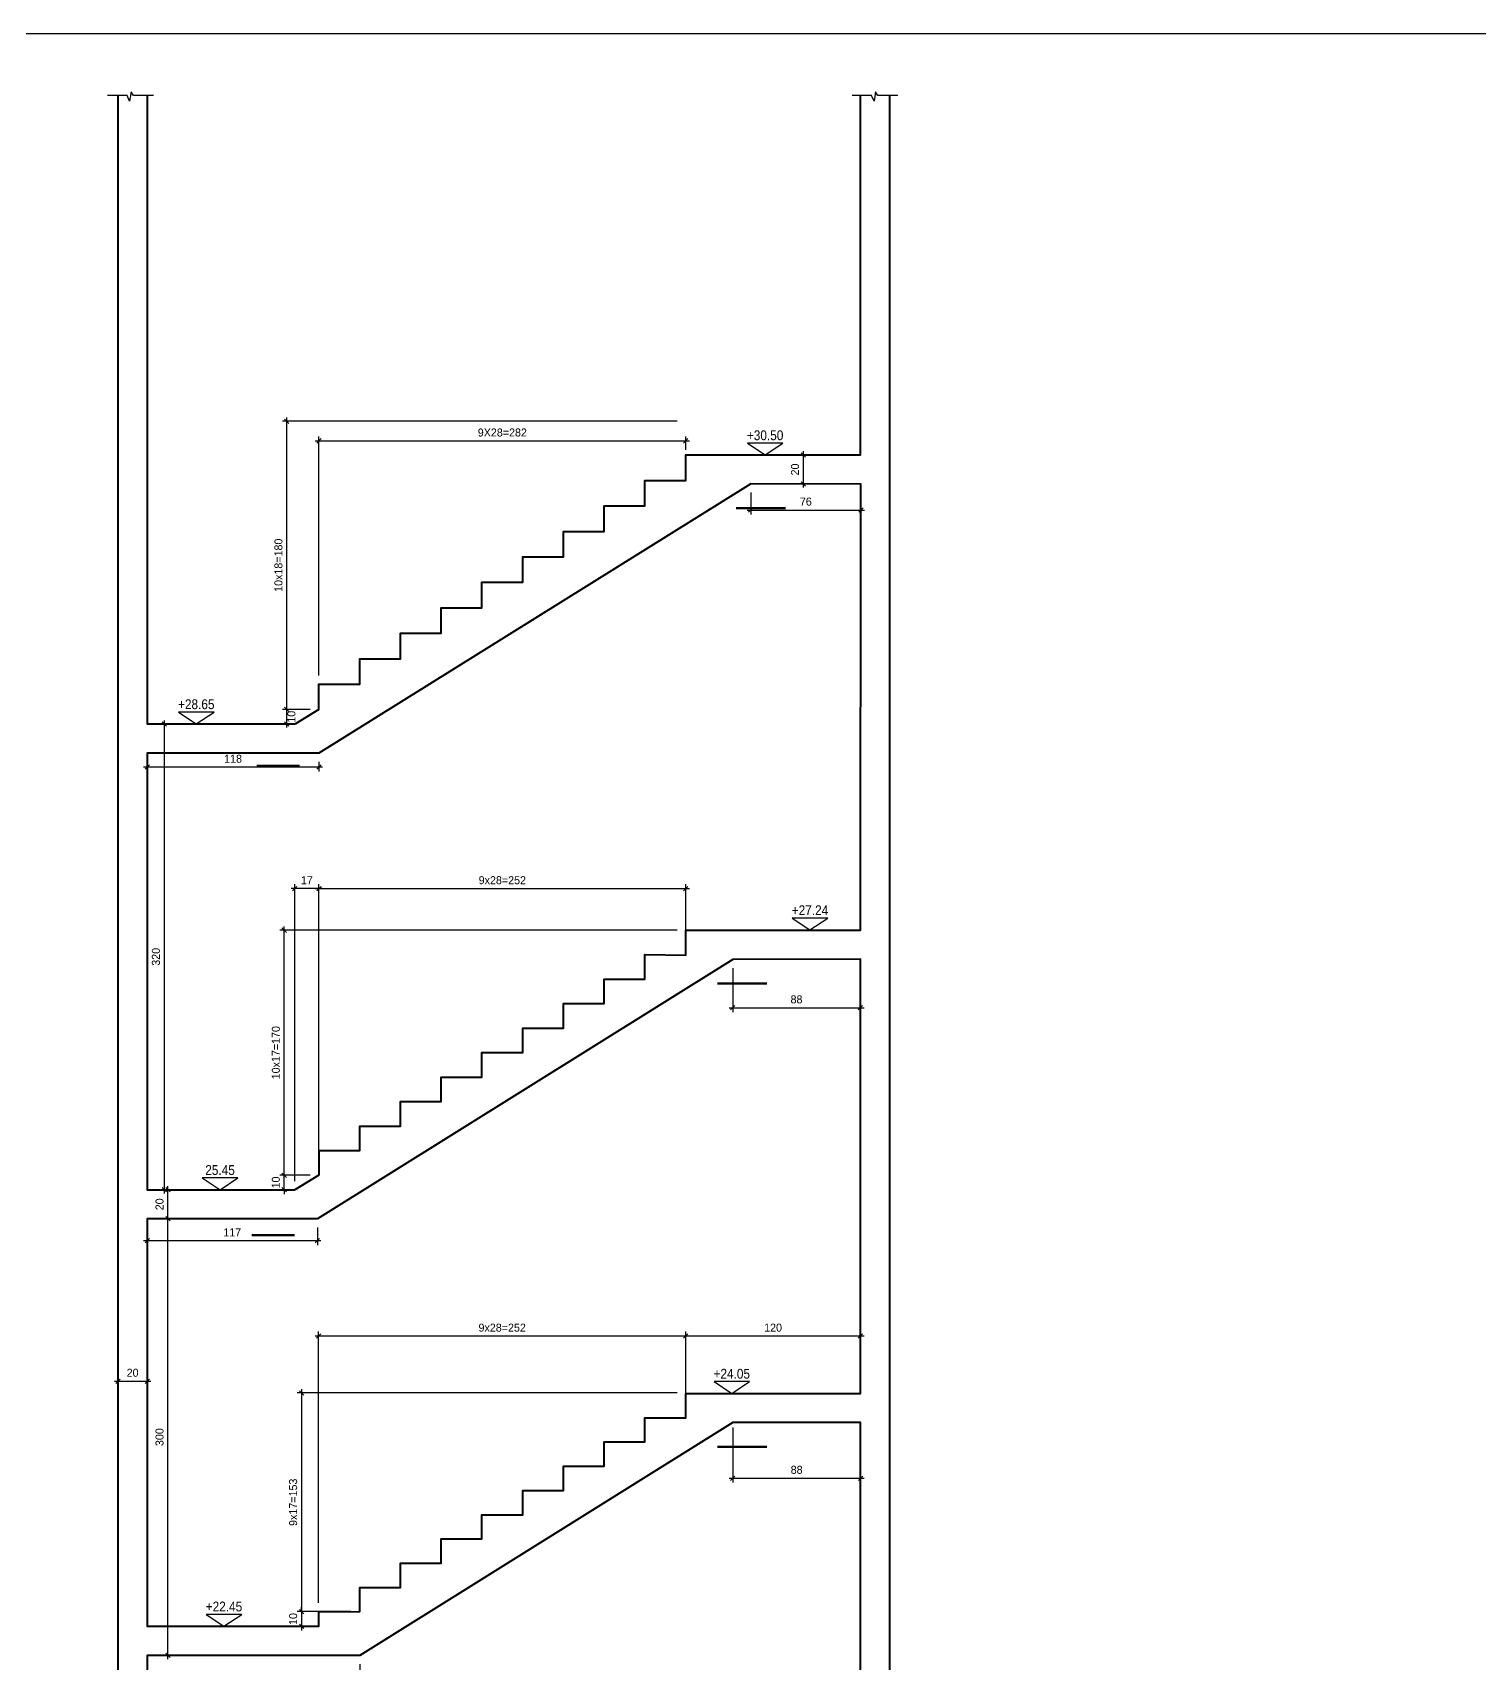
# Model space of a CAD drawing. Header units: inches. Extents: x -5298 to 11252, y 8210 to 22495.
# Drawn here: x 7450 to 8444, y 16705 to 17826 of the extents above; entities that cross this region are included whole.
import ezdxf
from ezdxf.enums import TextEntityAlignment as Align

# ---------------------------------------------------------------- set-up
doc = ezdxf.new("R2010")
doc.units = ezdxf.units.IN
doc.header["$LTSCALE"] = 11
doc.header["$MEASUREMENT"] = 0
doc.layers.get('Defpoints').update_dxf_attribs({"color": 40})
for name, color, linetype in [('break', 1, 'Continuous'), ('dim', 3, 'Continuous'), ('dim-50-v', 2, 'Continuous'), ('otm-text', 1, 'Continuous'), ('P-lines', 3, 'Continuous')]:
    doc.layers.add(name, color=color, linetype=linetype)
doc.layers.add('W', color=1, linetype='Continuous', lineweight=50)
doc.layers.add('W-Conc', color=3, linetype='Continuous', lineweight=40)
doc.styles.add('danmm', font='danmm.shx', dxfattribs={"width": 0.9})
doc.styles.add('HEBTXT', font='hebtxt-weld.shx')
doc.styles.add('ROMANS', font='romans')
doc.styles.get("Standard").update_dxf_attribs({"font": 'arial.ttf'})
doc.dimstyles.new('25', dxfattribs={"dimtxt": 5.5, "dimasz": 3, "dimexe": 3, "dimexo": 6, "dimgap": 3, "dimtad": 1, "dimdec": 0, "dimrnd": 0.5, "dimtxsty": 'HEBTXT', "dimblk1": 'OBLIQUE', "dimblk2": 'OBLIQUE', "dimsah": 1, "dimcen": 1, "dimdle": 2.5, "dimclre": 9, "dimclrt": 3, "dimazin": 3, "dimtfac": 1, "dimtdec": 0, "dimtix": 1, "dimtmove": 2, "dimatfit": 3, "dimldrblk": 'OBLIQUE'})
doc.dimstyles.get("Standard").update_dxf_attribs({"dimtxt": 2.5, "dimasz": 2.5, "dimexe": 1.25, "dimexo": 0.625, "dimtad": 1, "dimtxsty": 'Standard', "dimcen": 2.5, "dimazin": 3, "dimtfac": 1, "dimtmove": 0, "dimatfit": 3})

# ---------------------------------------------------------------- blocks, each defined once
blk = doc.blocks.new('MF1')
blk.add_lwpolyline([(30, 20), (0, 0), (-30, 20)], close=True)
at = {"style": 'ROMANS'}
blk.add_attdef('0', text='', height=6, dxfattribs=at).set_placement((0, 25), align=Align.CENTER)
blk = doc.blocks.new('_OBLIQUE')
at = {"color": 0, "linetype": 'ByBlock'}
blk.add_line((-0.5, -0.5), (0.5, 0.5), dxfattribs=at)
blk = doc.blocks.new('*D1010')
at = {"layer": 'Defpoints', "color": 0, "ltscale": 5, "transparency": 16777216}
for p in [(7541.3, 17010.7, -0.3), (7542.5, 17010.7), (7541.3, 16710.6, -0.3)]:
    blk.add_point(p, dxfattribs=at)
at = {"layer": 'dim-50-v', "color": 0, "lineweight": -2, "ltscale": 5, "transparency": 16777216}
blk.add_line((7542.5, 16708.1), (7542.5, 17013.2), dxfattribs=at)
at = {"layer": 'dim-50-v', "color": 9, "lineweight": -2, "ltscale": 5, "transparency": 16777216}
for p, q in [((7547.3, 17010.7), (7545.5, 17010.7)), ((7547.3, 16710.6), (7545.5, 16710.6))]:
    blk.add_line(p, q, dxfattribs=at)
at = {"layer": 'dim-50-v', "color": 0, "lineweight": -2, "ltscale": 5, "transparency": 16777216, "xscale": 3, "yscale": 3, "zscale": 3}
for p, rotation in [((7542.5, 17010.7), 90), ((7542.5, 16710.6), 270)]:
    blk.add_blockref('_OBLIQUE', p, dxfattribs=dict(at, rotation=rotation))
at = {"layer": 'dim-50-v', "color": 3, "ltscale": 5, "transparency": 16777216, "insert": (7536.8, 16860.6), "char_height": 5.5, "attachment_point": 5, "rotation": 90, "style": 'HEBTXT'}
blk.add_mtext('\\A1;300', dxfattribs=at)
blk = doc.blocks.new('*D1011')
at = {"layer": 'Defpoints', "color": 0, "ltscale": 5, "transparency": 16777216}
for p in [(7540.1, 17350.7), (7543.9, 17350.7, -0.3), (7605.8, 17030.6, -0.3)]:
    blk.add_point(p, dxfattribs=at)
at = {"layer": 'dim-50-v', "color": 9, "lineweight": -2, "ltscale": 5, "transparency": 16777216}
for p, q in [((7537.9, 17350.7), (7537.1, 17350.7)), ((7599.8, 17030.6), (7537.1, 17030.6))]:
    blk.add_line(p, q, dxfattribs=at)
at = {"layer": 'dim-50-v', "color": 0, "lineweight": -2, "ltscale": 5, "transparency": 16777216}
blk.add_line((7540.1, 17028.1), (7540.1, 17353.2), dxfattribs=at)
at = {"layer": 'dim-50-v', "color": 0, "lineweight": -2, "ltscale": 5, "transparency": 16777216, "xscale": 3, "yscale": 3, "zscale": 3}
for p, rotation in [((7540.1, 17350.7), 90), ((7540.1, 17030.6), 270)]:
    blk.add_blockref('_OBLIQUE', p, dxfattribs=dict(at, rotation=rotation))
at = {"layer": 'dim-50-v', "color": 3, "ltscale": 5, "transparency": 16777216, "insert": (7534.3, 17190.7), "char_height": 5.5, "attachment_point": 5, "rotation": 90, "style": 'HEBTXT'}
blk.add_mtext('\\A1;320', dxfattribs=at)
blk = doc.blocks.new('*D965')
at = {"layer": 'Defpoints', "color": 0, "ltscale": 5, "transparency": 16777216}
for p in [(7508.3, 16892.5, -0.3), (7528.3, 16899), (7528.3, 16889.1, -0.3)]:
    blk.add_point(p, dxfattribs=at)
at = {"layer": 'dim-50-v', "color": 9, "lineweight": -2, "ltscale": 5, "transparency": 16777216}
for p, q in [((7508.3, 16898.5), (7508.3, 16902)), ((7528.3, 16895.1), (7528.3, 16902))]:
    blk.add_line(p, q, dxfattribs=at)
at = {"layer": 'dim-50-v', "color": 0, "lineweight": -2, "ltscale": 5, "transparency": 16777216}
blk.add_line((7505.8, 16899), (7530.8, 16899), dxfattribs=at)
at = {"layer": 'dim-50-v', "color": 0, "lineweight": -2, "ltscale": 5, "transparency": 16777216, "xscale": 3, "yscale": 3, "zscale": 3, "rotation": 180}
blk.add_blockref('_OBLIQUE', (7508.3, 16899), dxfattribs=at)
at = {"layer": 'dim-50-v', "color": 0, "lineweight": -2, "ltscale": 5, "transparency": 16777216, "xscale": 3, "yscale": 3, "zscale": 3}
blk.add_blockref('_OBLIQUE', (7528.3, 16899), dxfattribs=at)
at = {"layer": 'dim-50-v', "color": 3, "ltscale": 5, "transparency": 16777216, "insert": (7518.3, 16904.8), "char_height": 5.5, "attachment_point": 5, "style": 'HEBTXT'}
blk.add_mtext('\\A1;20', dxfattribs=at)
blk = doc.blocks.new('*D966')
at = {"layer": 'Defpoints', "color": 0, "ltscale": 5, "transparency": 16777216}
for p in [(7898.3, 16930.1), (7898.3, 16874.4, -0.3), (7646.1, 16740.6, -0.3)]:
    blk.add_point(p, dxfattribs=at)
at = {"layer": 'dim-50-v', "color": 0, "lineweight": -2, "ltscale": 5, "transparency": 16777216}
blk.add_line((7643.6, 16930.1), (7900.8, 16930.1), dxfattribs=at)
at = {"layer": 'dim-50-v', "color": 9, "lineweight": -2, "ltscale": 5, "transparency": 16777216}
for p, q in [((7646.1, 16746.6), (7646.1, 16933.1)), ((7898.3, 16880.4), (7898.3, 16933.1))]:
    blk.add_line(p, q, dxfattribs=at)
at = {"layer": 'dim-50-v', "color": 0, "lineweight": -2, "ltscale": 5, "transparency": 16777216, "xscale": 3, "yscale": 3, "zscale": 3, "rotation": 180}
blk.add_blockref('_OBLIQUE', (7646.1, 16930.1), dxfattribs=at)
at = {"layer": 'dim-50-v', "color": 0, "lineweight": -2, "ltscale": 5, "transparency": 16777216, "xscale": 3, "yscale": 3, "zscale": 3}
blk.add_blockref('_OBLIQUE', (7898.3, 16930.1), dxfattribs=at)
at = {"layer": 'dim-50-v', "color": 3, "ltscale": 5, "transparency": 16777216, "insert": (7772.2, 16935.8), "char_height": 5.5, "attachment_point": 5, "style": 'HEBTXT'}
blk.add_mtext('\\A1;9x28=252', dxfattribs=at)
blk = doc.blocks.new('*D967')
at = {"layer": 'Defpoints', "color": 0, "ltscale": 5, "transparency": 16777216}
for p in [(7898.3, 17237.6), (7898.3, 17191.7, -0.3), (7646.3, 17040.6, -0.3)]:
    blk.add_point(p, dxfattribs=at)
at = {"layer": 'dim-50-v', "color": 0, "lineweight": -2, "ltscale": 5, "transparency": 16777216}
blk.add_line((7643.8, 17237.6), (7900.8, 17237.6), dxfattribs=at)
at = {"layer": 'dim-50-v', "color": 9, "lineweight": -2, "ltscale": 5, "transparency": 16777216}
for p, q in [((7646.3, 17046.6), (7646.3, 17240.6)), ((7898.3, 17197.7), (7898.3, 17240.6))]:
    blk.add_line(p, q, dxfattribs=at)
at = {"layer": 'dim-50-v', "color": 0, "lineweight": -2, "ltscale": 5, "transparency": 16777216, "xscale": 3, "yscale": 3, "zscale": 3, "rotation": 180}
blk.add_blockref('_OBLIQUE', (7646.3, 17237.6), dxfattribs=at)
at = {"layer": 'dim-50-v', "color": 0, "lineweight": -2, "ltscale": 5, "transparency": 16777216, "xscale": 3, "yscale": 3, "zscale": 3}
blk.add_blockref('_OBLIQUE', (7898.3, 17237.6), dxfattribs=at)
at = {"layer": 'dim-50-v', "color": 3, "ltscale": 5, "transparency": 16777216, "insert": (7772.3, 17243.3), "char_height": 5.5, "attachment_point": 5, "style": 'HEBTXT'}
blk.add_mtext('\\A1;9x28=252', dxfattribs=at)
blk = doc.blocks.new('*D971')
at = {"layer": 'Defpoints', "color": 0, "ltscale": 5, "transparency": 16777216}
for p in [(7898.3, 16891), (7634.4, 16740.7), (7674.3, 16740.7, -0.3)]:
    blk.add_point(p, dxfattribs=at)
at = {"layer": 'dim-50-v', "color": 9, "lineweight": -2, "ltscale": 5, "transparency": 16777216}
for p, q in [((7892.3, 16891), (7631.4, 16891)), ((7668.3, 16740.7), (7631.4, 16740.7))]:
    blk.add_line(p, q, dxfattribs=at)
at = {"layer": 'dim-50-v', "color": 0, "lineweight": -2, "ltscale": 5, "transparency": 16777216}
blk.add_line((7634.4, 16893.5), (7634.4, 16738.2), dxfattribs=at)
at = {"layer": 'dim-50-v', "color": 0, "lineweight": -2, "ltscale": 5, "transparency": 16777216, "xscale": 3, "yscale": 3, "zscale": 3}
for p, rotation in [((7634.4, 16891), 90), ((7634.4, 16740.7), 270)]:
    blk.add_blockref('_OBLIQUE', p, dxfattribs=dict(at, rotation=rotation))
at = {"layer": 'dim-50-v', "color": 3, "ltscale": 5, "transparency": 16777216, "insert": (7628.6, 16815.8), "char_height": 5.5, "attachment_point": 5, "rotation": 90, "style": 'HEBTXT'}
blk.add_mtext('\\A1;9x17=153', dxfattribs=at)
blk = doc.blocks.new('*D972')
at = {"layer": 'Defpoints', "color": 0, "ltscale": 5, "transparency": 16777216}
for p in [(7674.3, 16740.7, -0.3), (7634.4, 16730.6), (7646.1, 16730.6, -0.3)]:
    blk.add_point(p, dxfattribs=at)
at = {"layer": 'dim-50-v', "color": 9, "lineweight": -2, "ltscale": 5, "transparency": 16777216}
for p, q in [((7668.3, 16740.7), (7631.4, 16740.7)), ((7640.1, 16730.6), (7631.4, 16730.6))]:
    blk.add_line(p, q, dxfattribs=at)
at = {"layer": 'dim-50-v', "color": 0, "lineweight": -2, "ltscale": 5, "transparency": 16777216}
for p, q in [((7634.4, 16740.7), (7634.4, 16743.7)), ((7634.4, 16740.7), (7634.4, 16730.6)), ((7634.4, 16730.6), (7634.4, 16727.6))]:
    blk.add_line(p, q, dxfattribs=at)
at = {"layer": 'dim-50-v', "color": 0, "lineweight": -2, "ltscale": 5, "transparency": 16777216, "xscale": 3, "yscale": 3, "zscale": 3}
for p, rotation in [((7634.4, 16740.7), 270), ((7634.4, 16730.6), 90)]:
    blk.add_blockref('_OBLIQUE', p, dxfattribs=dict(at, rotation=rotation))
at = {"layer": 'dim-50-v', "color": 3, "ltscale": 5, "transparency": 16777216, "insert": (7628.6, 16735.6), "char_height": 5.5, "attachment_point": 5, "rotation": 90, "style": 'HEBTXT'}
blk.add_mtext('\\A1;10', dxfattribs=at)
blk = doc.blocks.new('*D1019')
at = {"layer": 'Defpoints', "color": 0, "ltscale": 5, "transparency": 16777216}
for p in [(7622.4, 17040.6), (7646.3, 17040.6, -0.3), (7629.7, 17030.6, -0.3)]:
    blk.add_point(p, dxfattribs=at)
at = {"layer": 'dim-50-v', "color": 9, "lineweight": -2, "ltscale": 5, "transparency": 16777216}
for p, q in [((7640.3, 17040.6), (7619.4, 17040.6)), ((7623.7, 17030.6), (7619.4, 17030.6))]:
    blk.add_line(p, q, dxfattribs=at)
at = {"layer": 'dim-50-v', "color": 0, "lineweight": -2, "ltscale": 5, "transparency": 16777216}
for p, q in [((7622.4, 17040.6), (7622.4, 17043.6)), ((7622.4, 17030.6), (7622.4, 17040.6)), ((7622.4, 17030.6), (7622.4, 17027.6))]:
    blk.add_line(p, q, dxfattribs=at)
at = {"layer": 'dim-50-v', "color": 0, "lineweight": -2, "ltscale": 5, "transparency": 16777216, "xscale": 3, "yscale": 3, "zscale": 3}
for p, rotation in [((7622.4, 17040.6), 270), ((7622.4, 17030.6), 90)]:
    blk.add_blockref('_OBLIQUE', p, dxfattribs=dict(at, rotation=rotation))
at = {"layer": 'dim-50-v', "color": 3, "ltscale": 5, "transparency": 16777216, "insert": (7616.7, 17035.6), "char_height": 5.5, "attachment_point": 5, "rotation": 90, "style": 'HEBTXT'}
blk.add_mtext('\\A1;10', dxfattribs=at)
blk = doc.blocks.new('*D1020')
at = {"layer": 'Defpoints', "color": 0, "ltscale": 5, "transparency": 16777216}
for p in [(7622.4, 17209), (7898.3, 17209, -0.3), (7646.3, 17040.6, -0.3)]:
    blk.add_point(p, dxfattribs=at)
at = {"layer": 'dim-50-v', "color": 9, "lineweight": -2, "ltscale": 5, "transparency": 16777216}
for p, q in [((7892.3, 17209), (7619.4, 17209)), ((7640.3, 17040.6), (7619.4, 17040.6))]:
    blk.add_line(p, q, dxfattribs=at)
at = {"layer": 'dim-50-v', "color": 0, "lineweight": -2, "ltscale": 5, "transparency": 16777216}
blk.add_line((7622.4, 17038.1), (7622.4, 17211.5), dxfattribs=at)
at = {"layer": 'dim-50-v', "color": 0, "lineweight": -2, "ltscale": 5, "transparency": 16777216, "xscale": 3, "yscale": 3, "zscale": 3}
for p, rotation in [((7622.4, 17209), 90), ((7622.4, 17040.6), 270)]:
    blk.add_blockref('_OBLIQUE', p, dxfattribs=dict(at, rotation=rotation))
at = {"layer": 'dim-50-v', "color": 3, "ltscale": 5, "transparency": 16777216, "insert": (7616.7, 17124.8), "char_height": 5.5, "attachment_point": 5, "rotation": 90, "style": 'HEBTXT'}
blk.add_mtext('\\A1;10x17=170', dxfattribs=at)
blk = doc.blocks.new('*D973')
at = {"layer": 'Defpoints', "color": 0, "ltscale": 5, "transparency": 16777216}
for p in [(7629.7, 17237.6), (7646.3, 17040.6, -0.3), (7629.7, 17030.6, -0.3)]:
    blk.add_point(p, dxfattribs=at)
at = {"layer": 'dim-50-v', "color": 0, "lineweight": -2, "ltscale": 5, "transparency": 16777216}
blk.add_line((7648.8, 17237.6), (7627.2, 17237.6), dxfattribs=at)
at = {"layer": 'dim-50-v', "color": 9, "lineweight": -2, "ltscale": 5, "transparency": 16777216}
for p, q in [((7629.7, 17036.6), (7629.7, 17240.6)), ((7646.3, 17046.6), (7646.3, 17240.6))]:
    blk.add_line(p, q, dxfattribs=at)
at = {"layer": 'dim-50-v', "color": 0, "lineweight": -2, "ltscale": 5, "transparency": 16777216, "xscale": 3, "yscale": 3, "zscale": 3, "rotation": 180}
blk.add_blockref('_OBLIQUE', (7629.7, 17237.6), dxfattribs=at)
at = {"layer": 'dim-50-v', "color": 0, "lineweight": -2, "ltscale": 5, "transparency": 16777216, "xscale": 3, "yscale": 3, "zscale": 3}
blk.add_blockref('_OBLIQUE', (7646.3, 17237.6), dxfattribs=at)
at = {"layer": 'dim-50-v', "color": 3, "ltscale": 5, "transparency": 16777216, "insert": (7638, 17243.3), "char_height": 5.5, "attachment_point": 5, "style": 'HEBTXT'}
blk.add_mtext('\\A1;17', dxfattribs=at)
blk = doc.blocks.new('*D1021')
at = {"layer": 'Defpoints', "color": 0, "ltscale": 5, "transparency": 16777216}
for p in [(7624.2, 17360.7), (7646.3, 17360.7, -0.3), (7630.2, 17350.7, -0.3)]:
    blk.add_point(p, dxfattribs=at)
at = {"layer": 'dim-50-v', "color": 9, "lineweight": -2, "ltscale": 5, "transparency": 16777216}
for p, q in [((7640.3, 17360.7), (7621.2, 17360.7)), ((7624.2, 17350.7), (7621.2, 17350.7))]:
    blk.add_line(p, q, dxfattribs=at)
at = {"layer": 'dim-50-v', "color": 0, "lineweight": -2, "ltscale": 5, "transparency": 16777216}
blk.add_line((7624.2, 17348.2), (7624.2, 17363.2), dxfattribs=at)
at = {"layer": 'dim-50-v', "color": 0, "lineweight": -2, "ltscale": 5, "transparency": 16777216, "xscale": 3, "yscale": 3, "zscale": 3}
for p, rotation in [((7624.2, 17360.7), 90), ((7624.2, 17350.7), 270)]:
    blk.add_blockref('_OBLIQUE', p, dxfattribs=dict(at, rotation=rotation))
at = {"layer": 'dim-50-v', "color": 3, "ltscale": 5, "transparency": 16777216, "insert": (7627.4, 17355.7), "char_height": 5.5, "attachment_point": 5, "rotation": 90, "style": 'HEBTXT'}
blk.add_mtext('\\A1;10', dxfattribs=at)
blk = doc.blocks.new('*D1022')
at = {"layer": 'Defpoints', "color": 0, "ltscale": 5, "transparency": 16777216}
for p in [(7624.2, 17558.8), (7898.3, 17558.8), (7646.3, 17360.7, -0.3)]:
    blk.add_point(p, dxfattribs=at)
at = {"layer": 'dim-50-v', "color": 9, "lineweight": -2, "ltscale": 5, "transparency": 16777216}
for p, q in [((7892.3, 17558.8), (7621.2, 17558.8)), ((7640.3, 17360.7), (7621.2, 17360.7))]:
    blk.add_line(p, q, dxfattribs=at)
at = {"layer": 'dim-50-v', "color": 0, "lineweight": -2, "ltscale": 5, "transparency": 16777216}
blk.add_line((7624.2, 17358.2), (7624.2, 17561.3), dxfattribs=at)
at = {"layer": 'dim-50-v', "color": 0, "lineweight": -2, "ltscale": 5, "transparency": 16777216, "xscale": 3, "yscale": 3, "zscale": 3}
for p, rotation in [((7624.2, 17558.8), 90), ((7624.2, 17360.7), 270)]:
    blk.add_blockref('_OBLIQUE', p, dxfattribs=dict(at, rotation=rotation))
at = {"layer": 'dim-50-v', "color": 3, "ltscale": 5, "transparency": 16777216, "insert": (7618.5, 17459.8), "char_height": 5.5, "attachment_point": 5, "rotation": 90, "style": 'HEBTXT'}
blk.add_mtext('\\A1;10x18=180', dxfattribs=at)
blk = doc.blocks.new('*D1023')
at = {"layer": 'Defpoints', "color": 0, "ltscale": 5, "transparency": 16777216}
for p in [(7979.1, 17535.6), (7979.1, 17535.6), (7960.7, 17515.7, -0.3)]:
    blk.add_point(p, dxfattribs=at)
at = {"layer": 'dim-50-v', "color": 9, "lineweight": -2, "ltscale": 5, "transparency": 16777216}
for p, q in [((7973.1, 17535.6), (7976.1, 17535.6)), ((7966.7, 17515.7), (7982.1, 17515.7))]:
    blk.add_line(p, q, dxfattribs=at)
at = {"layer": 'dim-50-v', "color": 0, "lineweight": -2, "ltscale": 5, "transparency": 16777216}
blk.add_line((7979.1, 17513.2), (7979.1, 17538.1), dxfattribs=at)
at = {"layer": 'dim-50-v', "color": 0, "lineweight": -2, "ltscale": 5, "transparency": 16777216, "xscale": 3, "yscale": 3, "zscale": 3}
for p, rotation in [((7979.1, 17535.6), 90), ((7979.1, 17515.7), 270)]:
    blk.add_blockref('_OBLIQUE', p, dxfattribs=dict(at, rotation=rotation))
at = {"layer": 'dim-50-v', "color": 3, "ltscale": 5, "transparency": 16777216, "insert": (7973.4, 17525.6), "char_height": 5.5, "attachment_point": 5, "rotation": 90, "style": 'HEBTXT'}
blk.add_mtext('\\A1;20', dxfattribs=at)
blk = doc.blocks.new('*D975')
at = {"layer": 'Defpoints', "color": 0, "ltscale": 5, "transparency": 16777216}
for p in [(7943, 17515.7, 0), (8018.7, 17515.6, 0), (8018.7, 17497.7)]:
    blk.add_point(p, dxfattribs=at)
at = {"layer": 'dim-50-v', "color": 9, "lineweight": -2, "ltscale": 5, "transparency": 16777216}
for p, q in [((7943, 17509.7), (7943, 17494.7)), ((8018.7, 17509.6), (8018.7, 17494.7))]:
    blk.add_line(p, q, dxfattribs=at)
at = {"layer": 'dim-50-v', "color": 0, "lineweight": -2, "ltscale": 5, "transparency": 16777216}
blk.add_line((7940.5, 17497.7), (8021.2, 17497.7), dxfattribs=at)
at = {"layer": 'dim-50-v', "color": 0, "lineweight": -2, "ltscale": 5, "transparency": 16777216, "xscale": 3, "yscale": 3, "zscale": 3, "rotation": 180}
blk.add_blockref('_OBLIQUE', (7943, 17497.7), dxfattribs=at)
at = {"layer": 'dim-50-v', "color": 0, "lineweight": -2, "ltscale": 5, "transparency": 16777216, "xscale": 3, "yscale": 3, "zscale": 3}
blk.add_blockref('_OBLIQUE', (8018.7, 17497.7), dxfattribs=at)
at = {"layer": 'dim-50-v', "color": 3, "ltscale": 5, "transparency": 16777216, "insert": (7980.8, 17503.5), "char_height": 5.5, "attachment_point": 5, "style": 'HEBTXT'}
blk.add_mtext('\\A1;76', dxfattribs=at)
blk = doc.blocks.new('*D976')
at = {"layer": 'Defpoints', "color": 0, "ltscale": 5, "transparency": 16777216}
for p in [(7528.3, 17330.7, 0), (7646.3, 17330.7, 0), (7528.3, 17321.1)]:
    blk.add_point(p, dxfattribs=at)
at = {"layer": 'dim-50-v', "color": 0, "lineweight": -2, "ltscale": 5, "transparency": 16777216}
blk.add_line((7648.8, 17321.1), (7525.8, 17321.1), dxfattribs=at)
at = {"layer": 'dim-50-v', "color": 9, "lineweight": -2, "ltscale": 5, "transparency": 16777216}
for p, q in [((7528.3, 17324.7), (7528.3, 17318.1)), ((7646.3, 17324.7), (7646.3, 17318.1))]:
    blk.add_line(p, q, dxfattribs=at)
at = {"layer": 'dim-50-v', "color": 0, "lineweight": -2, "ltscale": 5, "transparency": 16777216, "xscale": 3, "yscale": 3, "zscale": 3, "rotation": 180}
blk.add_blockref('_OBLIQUE', (7528.3, 17321.1), dxfattribs=at)
at = {"layer": 'dim-50-v', "color": 0, "lineweight": -2, "ltscale": 5, "transparency": 16777216, "xscale": 3, "yscale": 3, "zscale": 3}
blk.add_blockref('_OBLIQUE', (7646.3, 17321.1), dxfattribs=at)
at = {"layer": 'dim-50-v', "color": 3, "ltscale": 5, "transparency": 16777216, "insert": (7587.3, 17326.8), "char_height": 5.5, "attachment_point": 5, "style": 'HEBTXT'}
blk.add_mtext('\\A1;118', dxfattribs=at)
blk = doc.blocks.new('*D977')
at = {"layer": 'Defpoints', "color": 0, "ltscale": 5, "transparency": 16777216}
for p in [(7930.6, 17188.9, 0), (8018.3, 17188.9, 0), (8018.3, 17155.7)]:
    blk.add_point(p, dxfattribs=at)
at = {"layer": 'dim-50-v', "color": 9, "lineweight": -2, "ltscale": 5, "transparency": 16777216}
for p, q in [((7930.6, 17182.9), (7930.6, 17152.7)), ((8018.3, 17182.9), (8018.3, 17152.7))]:
    blk.add_line(p, q, dxfattribs=at)
at = {"layer": 'dim-50-v', "color": 0, "lineweight": -2, "ltscale": 5, "transparency": 16777216}
blk.add_line((7928.1, 17155.7), (8020.8, 17155.7), dxfattribs=at)
at = {"layer": 'dim-50-v', "color": 0, "lineweight": -2, "ltscale": 5, "transparency": 16777216, "xscale": 3, "yscale": 3, "zscale": 3, "rotation": 180}
blk.add_blockref('_OBLIQUE', (7930.6, 17155.7), dxfattribs=at)
at = {"layer": 'dim-50-v', "color": 0, "lineweight": -2, "ltscale": 5, "transparency": 16777216, "xscale": 3, "yscale": 3, "zscale": 3}
blk.add_blockref('_OBLIQUE', (8018.3, 17155.7), dxfattribs=at)
at = {"layer": 'dim-50-v', "color": 3, "ltscale": 5, "transparency": 16777216, "insert": (7974.4, 17161.4), "char_height": 5.5, "attachment_point": 5, "style": 'HEBTXT'}
blk.add_mtext('\\A1;88', dxfattribs=at)
blk = doc.blocks.new('*D978')
at = {"layer": 'Defpoints', "color": 0, "ltscale": 5, "transparency": 16777216}
for p in [(7528.3, 17010.7, 0), (7645.2, 17010.7, 0), (7528.3, 16995.6)]:
    blk.add_point(p, dxfattribs=at)
at = {"layer": 'dim-50-v', "color": 9, "lineweight": -2, "ltscale": 5, "transparency": 16777216}
for p, q in [((7528.3, 17004.7), (7528.3, 16992.6)), ((7645.2, 17004.7), (7645.2, 16992.6))]:
    blk.add_line(p, q, dxfattribs=at)
at = {"layer": 'dim-50-v', "color": 0, "lineweight": -2, "ltscale": 5, "transparency": 16777216}
blk.add_line((7647.7, 16995.6), (7525.8, 16995.6), dxfattribs=at)
at = {"layer": 'dim-50-v', "color": 0, "lineweight": -2, "ltscale": 5, "transparency": 16777216, "xscale": 3, "yscale": 3, "zscale": 3, "rotation": 180}
blk.add_blockref('_OBLIQUE', (7528.3, 16995.6), dxfattribs=at)
at = {"layer": 'dim-50-v', "color": 0, "lineweight": -2, "ltscale": 5, "transparency": 16777216, "xscale": 3, "yscale": 3, "zscale": 3}
blk.add_blockref('_OBLIQUE', (7645.2, 16995.6), dxfattribs=at)
at = {"layer": 'dim-50-v', "color": 3, "ltscale": 5, "transparency": 16777216, "insert": (7586.7, 17001.3), "char_height": 5.5, "attachment_point": 5, "style": 'HEBTXT'}
blk.add_mtext('\\A1;117', dxfattribs=at)
blk = doc.blocks.new('*D979')
at = {"layer": 'Defpoints', "color": 0, "ltscale": 5, "transparency": 16777216}
for p in [(7528.3, 16710.6, 0), (7674.3, 16710.6, 0), (7528.3, 16686.9)]:
    blk.add_point(p, dxfattribs=at)
at = {"layer": 'dim-50-v', "color": 9, "lineweight": -2, "ltscale": 5, "transparency": 16777216}
for p, q in [((7528.3, 16704.6), (7528.3, 16683.9)), ((7674.3, 16704.6), (7674.3, 16683.9))]:
    blk.add_line(p, q, dxfattribs=at)
at = {"layer": 'dim-50-v', "color": 0, "lineweight": -2, "ltscale": 5, "transparency": 16777216}
blk.add_line((7676.8, 16686.9), (7525.8, 16686.9), dxfattribs=at)
at = {"layer": 'dim-50-v', "color": 0, "lineweight": -2, "ltscale": 5, "transparency": 16777216, "xscale": 3, "yscale": 3, "zscale": 3, "rotation": 180}
blk.add_blockref('_OBLIQUE', (7528.3, 16686.9), dxfattribs=at)
at = {"layer": 'dim-50-v', "color": 0, "lineweight": -2, "ltscale": 5, "transparency": 16777216, "xscale": 3, "yscale": 3, "zscale": 3}
blk.add_blockref('_OBLIQUE', (7674.3, 16686.9), dxfattribs=at)
at = {"layer": 'dim-50-v', "color": 3, "ltscale": 5, "transparency": 16777216, "insert": (7612.1, 16692.7), "char_height": 5.5, "attachment_point": 5, "style": 'HEBTXT'}
blk.add_mtext('\\A1;146', dxfattribs=at)
blk = doc.blocks.new('*D959')
at = {"layer": 'Defpoints', "color": 0, "ltscale": 5, "transparency": 16777216}
for p in [(7930.6, 16873.1, 0), (8018.4, 16870.6, 0), (8018.4, 16832.3)]:
    blk.add_point(p, dxfattribs=at)
at = {"layer": 'dim-50-v', "color": 9, "lineweight": -2, "ltscale": 5, "transparency": 16777216}
for p, q in [((7930.6, 16867.1), (7930.6, 16829.3)), ((8018.4, 16864.6), (8018.4, 16829.3))]:
    blk.add_line(p, q, dxfattribs=at)
at = {"layer": 'dim-50-v', "color": 0, "lineweight": -2, "ltscale": 5, "transparency": 16777216}
blk.add_line((7928.1, 16832.3), (8020.9, 16832.3), dxfattribs=at)
at = {"layer": 'dim-50-v', "color": 0, "lineweight": -2, "ltscale": 5, "transparency": 16777216, "xscale": 3, "yscale": 3, "zscale": 3, "rotation": 180}
blk.add_blockref('_OBLIQUE', (7930.6, 16832.3), dxfattribs=at)
at = {"layer": 'dim-50-v', "color": 0, "lineweight": -2, "ltscale": 5, "transparency": 16777216, "xscale": 3, "yscale": 3, "zscale": 3}
blk.add_blockref('_OBLIQUE', (8018.4, 16832.3), dxfattribs=at)
at = {"layer": 'dim-50-v', "color": 3, "ltscale": 5, "transparency": 16777216, "insert": (7974.5, 16838.1), "char_height": 5.5, "attachment_point": 5, "style": 'HEBTXT'}
blk.add_mtext('\\A1;88', dxfattribs=at)
blk = doc.blocks.new('*D960')
at = {"layer": 'Defpoints', "color": 0, "ltscale": 5, "transparency": 16777216}
for p in [(7898.3, 17545.3), (7898.3, 17533.1, -0.1), (7646.3, 17378.1, -0.3)]:
    blk.add_point(p, dxfattribs=at)
at = {"layer": 'dim-50-v', "color": 0, "lineweight": -2, "ltscale": 5, "transparency": 16777216}
blk.add_line((7643.8, 17545.3), (7900.8, 17545.3), dxfattribs=at)
at = {"layer": 'dim-50-v', "color": 9, "lineweight": -2, "ltscale": 5, "transparency": 16777216}
for p, q in [((7646.3, 17384.1), (7646.3, 17548.3)), ((7898.3, 17539.1), (7898.3, 17548.3))]:
    blk.add_line(p, q, dxfattribs=at)
at = {"layer": 'dim-50-v', "color": 0, "lineweight": -2, "ltscale": 5, "transparency": 16777216, "xscale": 3, "yscale": 3, "zscale": 3, "rotation": 180}
blk.add_blockref('_OBLIQUE', (7646.3, 17545.3), dxfattribs=at)
at = {"layer": 'dim-50-v', "color": 0, "lineweight": -2, "ltscale": 5, "transparency": 16777216, "xscale": 3, "yscale": 3, "zscale": 3}
blk.add_blockref('_OBLIQUE', (7898.3, 17545.3), dxfattribs=at)
at = {"layer": 'dim-50-v', "color": 3, "ltscale": 5, "transparency": 16777216, "insert": (7772.3, 17551), "char_height": 5.5, "attachment_point": 5, "style": 'HEBTXT'}
blk.add_mtext('\\A1;9X28=282', dxfattribs=at)
blk = doc.blocks.new('*D989')
at = {"layer": 'Defpoints', "color": 0, "linetype": 'Continuous', "transparency": 16777216}
for p in [(7542.5, 17030.6), (7546.5, 17030.6, 0), (7541.3, 17010.7, -0.3)]:
    blk.add_point(p, dxfattribs=at)
at = {"layer": 'dim-50-v', "color": 9, "linetype": 'Continuous', "lineweight": -2, "transparency": 16777216}
for p, q in [((7540.5, 17030.6), (7539.5, 17030.6)), ((7547.3, 17010.7), (7545.5, 17010.7))]:
    blk.add_line(p, q, dxfattribs=at)
at = {"layer": 'dim-50-v', "color": 0, "linetype": 'Continuous', "lineweight": -2, "transparency": 16777216}
blk.add_line((7542.5, 17008.2), (7542.5, 17033.1), dxfattribs=at)
at = {"layer": 'dim-50-v', "color": 0, "linetype": 'Continuous', "lineweight": -2, "transparency": 16777216, "xscale": 3, "yscale": 3, "zscale": 3}
for p, rotation in [((7542.5, 17030.6), 90), ((7542.5, 17010.7), 270)]:
    blk.add_blockref('_OBLIQUE', p, dxfattribs=dict(at, rotation=rotation))
at = {"layer": 'dim-50-v', "color": 3, "linetype": 'Continuous', "transparency": 16777216, "insert": (7536.8, 17020.6), "char_height": 5.5, "attachment_point": 5, "rotation": 90, "style": 'HEBTXT'}
blk.add_mtext('\\A1;20', dxfattribs=at)
blk = doc.blocks.new('*D990')
at = {"layer": 'Defpoints', "color": 0, "linetype": 'Continuous', "transparency": 16777216}
for p in [(8018.3, 16930.1), (8018.3, 16896.9, -0.3), (7898.3, 16874.4, -0.3)]:
    blk.add_point(p, dxfattribs=at)
at = {"layer": 'dim-50-v', "color": 0, "linetype": 'Continuous', "lineweight": -2, "transparency": 16777216}
blk.add_line((7895.8, 16930.1), (8020.8, 16930.1), dxfattribs=at)
at = {"layer": 'dim-50-v', "color": 9, "linetype": 'Continuous', "lineweight": -2, "transparency": 16777216}
for p, q in [((7898.3, 16880.4), (7898.3, 16933.1)), ((8018.3, 16902.9), (8018.3, 16933.1))]:
    blk.add_line(p, q, dxfattribs=at)
at = {"layer": 'dim-50-v', "color": 0, "linetype": 'Continuous', "lineweight": -2, "transparency": 16777216, "xscale": 3, "yscale": 3, "zscale": 3, "rotation": 180}
blk.add_blockref('_OBLIQUE', (7898.3, 16930.1), dxfattribs=at)
at = {"layer": 'dim-50-v', "color": 0, "linetype": 'Continuous', "lineweight": -2, "transparency": 16777216, "xscale": 3, "yscale": 3, "zscale": 3}
blk.add_blockref('_OBLIQUE', (8018.3, 16930.1), dxfattribs=at)
at = {"layer": 'dim-50-v', "color": 3, "linetype": 'Continuous', "transparency": 16777216, "insert": (7958.3, 16935.8), "char_height": 5.5, "attachment_point": 5, "style": 'HEBTXT'}
blk.add_mtext('\\A1;120', dxfattribs=at)
blk = doc.blocks.new('_CLOSEDFILLED')
at = {"color": 0, "linetype": 'BYBLOCK'}
blk.add_solid([(-1, 0.2), (0, 0), (-1, -0.2)], dxfattribs=at)
blk = doc.blocks.new('*D2')
at = {"color": 2}
for p, q in [((6496.3, 17785.2), (6496.3, 17825.2)), ((6496.6, 17825.2), (8480, 17825.2)), ((8487, 17825.2), (10470.5, 17825.2)), ((10470.7, 17785.2), (10470.7, 17825.2))]:
    blk.add_line(p, q, dxfattribs=at)
at = {"layer": 'Defpoints'}
for p in [(6496.3, 17825.2), (6496.3, 17785.2), (10470.7, 17785.2)]:
    blk.add_point(p, dxfattribs=at)
at = {"layer": 'DIM', "color": 2, "xscale": 0.25, "yscale": 0.25, "rotation": 180}
blk.add_blockref('_CLOSEDFILLED', (6496.3, 17825.2), dxfattribs=at)
at = {"layer": 'DIM', "color": 2, "xscale": 0.25, "yscale": 0.25}
blk.add_blockref('_CLOSEDFILLED', (10470.7, 17825.2), dxfattribs=at)
at = {"layer": 'DIM', "color": 0, "insert": (8483.5, 17825.2), "char_height": 1, "attachment_point": 5}
blk.add_mtext('3974,42', dxfattribs=at)

msp = doc.modelspace()

# ---------------------------------------------------------------- linework, layer by layer
at = {"layer": 'break', "elevation": -0.244}
for points in [[(7532.694, 17782.746), (7518.922, 17782.746), (7517.324, 17785.198), (7516.254, 17778.852), (7514.537, 17782.746), (7501.131, 17782.746)], [(8044.114, 17782.746), (8030.342, 17782.746), (8028.744, 17785.198), (8027.674, 17778.852), (8025.957, 17782.746), (8012.551, 17782.746)]]:
    msp.add_lwpolyline(points, dxfattribs=at)
at = {"layer": 'dim', "ltscale": 5}
for points, elevation in [([(7898.295, 17533.097), (7898.205, 17533.097)], -0.118), ([(7898.295, 17206.717), (7898.1, 17206.717)], 0.632), ([(7898.213, 16888.1), (7898.295, 16888.1)], 0.007)]:
    msp.add_lwpolyline(points, dxfattribs=dict(at, elevation=elevation))
at = {"layer": 'W', "ltscale": 5}
for points, elevation in [([(7966.751, 17499.1), (7932.852, 17499.1)], -0.119), ([(7603.568, 17322.058), (7632.906, 17322.058)], -0.248), ([(7953.906, 17172.299), (7920.007, 17172.299)], 0.141), ([(7600.131, 16999.28), (7629.469, 16999.28)], -0.3), ([(7953.947, 16853.853), (7920.049, 16853.853)], -0.052)]:
    msp.add_lwpolyline(points, dxfattribs=dict(at, elevation=elevation))
at = {"layer": 'W-Conc', "ltscale": 5, "elevation": -0.3}
for points in [[(7508.293, 16609.71), (7508.291, 17782.746)], [(7528.296, 17782.746), (7528.295, 17350.735), (7630.159, 17350.735)], [(7646.295, 17360.735), (7646.295, 17378.089), (7674.295, 17378.089), (7674.295, 17395.589), (7702.295, 17395.589), (7702.295, 17413.089), (7730.295, 17413.089), (7730.295, 17430.589), (7758.295, 17430.589), (7758.295, 17448.089), (7786.295, 17448.089), (7786.295, 17465.589), (7814.295, 17465.589), (7814.295, 17483.089), (7842.295, 17483.089), (7842.295, 17500.589), (7870.295, 17500.589), (7870.295, 17518.089), (7898.295, 17518.089), (7898.295, 17535.589), (8018.297, 17535.589), (8018.297, 17782.746)], [(8038.297, 17782.746), (8038.303, 16609.71)], [(7646.295, 17057.469), (7674.295, 17057.469), (7674.295, 17074.309), (7702.295, 17074.309), (7702.295, 17091.149), (7730.295, 17091.149), (7730.295, 17107.989), (7758.295, 17107.989), (7758.295, 17124.829), (7786.295, 17124.829), (7786.295, 17141.669), (7814.295, 17141.669), (7814.295, 17158.509), (7842.295, 17158.509), (7842.295, 17175.349), (7870.295, 17175.349), (7870.295, 17192.189), (7898.295, 17191.743), (7898.295, 17209.029), (8018.295, 17209.029), (8018.66, 17515.588), (7942.976, 17515.673), (7646.295, 17330.735), (7528.295, 17330.735), (7528.295, 17030.658), (7629.749, 17030.581)], [(7646.295, 17360.735), (7630.159, 17350.735)], [(7645.196, 17010.658), (7528.295, 17010.658), (7528.295, 16730.658), (7646.137, 16730.629), (7646.137, 16740.629), (7674.295, 16740.658), (7674.295, 16757.239), (7702.295, 16757.239), (7702.295, 16773.909), (7730.295, 16773.909), (7730.295, 16790.579), (7758.295, 16790.579), (7758.295, 16807.249), (7786.295, 16807.249), (7786.295, 16823.919), (7814.295, 16823.919), (7814.295, 16840.589), (7842.295, 16840.589), (7842.295, 16857.259), (7870.295, 16857.259), (7870.295, 16873.929), (7898.295, 16873.929), (7898.295, 16890.599), (8018.297, 16890.599), (8018.295, 17189.029), (7930.578, 17188.859), (7645.196, 17010.658)], [(7646.295, 17057.469), (7646.295, 17040.569)], [(7646.295, 17040.569), (7629.749, 17030.581)], [(8018.297, 16609.71), (8018.297, 16870.599), (7930.578, 16870.599), (7674.295, 16710.569), (7528.295, 16710.569), (7528.295, 16609.71)]]:
    msp.add_lwpolyline(points, dxfattribs=at)

# ---------------------------------------------------------------- block references
at = {"layer": 'P-lines', "color": 3}
ref = msp.add_blockref('MF1', (7952.836, 17535.589, -0.3), dxfattribs=dict(at, xscale=-0.4065600000089035, yscale=0.4065600000089035, zscale=0.4065600000089035))
ref.add_attrib('-3.25', '+30.50', dxfattribs={"layer": 'otm-text', "height": 6.75, "style": 'danmm', "width": 0.9}).set_placement((7952.836, 17545.753, -0.3), align=Align.CENTER)
ref = msp.add_blockref('MF1', (7562.02, 17350.735, -0.3), dxfattribs=dict(at, xscale=-0.4065600000089035, yscale=0.4065600000089035, zscale=0.4065600000089035))
ref.add_attrib('-3.25', '+28.65', dxfattribs={"layer": 'otm-text', "height": 6.75, "style": 'danmm', "width": 0.9}).set_placement((7562.02, 17360.899, -0.3), align=Align.CENTER)
ref = msp.add_blockref('MF1', (7983.643, 17209.164, -0.3), dxfattribs=dict(at, xscale=-0.4065600000089035, yscale=0.4065600000089035, zscale=0.4065600000089035))
ref.add_attrib('-3.25', '+27.24', dxfattribs={"layer": 'otm-text', "height": 6.75, "style": 'danmm', "width": 0.9}).set_placement((7983.643, 17219.328, -0.3), align=Align.CENTER)
ref = msp.add_blockref('MF1', (7578.361, 17030.611, -0.3), dxfattribs=dict(at, xscale=-0.4065600000089035, yscale=0.4065600000089035, zscale=0.4065600000089035))
ref.add_attrib('-3.25', '25.45', dxfattribs={"layer": 'otm-text', "height": 6.75, "style": 'danmm', "width": 0.9}).set_placement((7578.361, 17040.775, -0.3), align=Align.CENTER)
ref = msp.add_blockref('MF1', (7929.92, 16890.599, -0.3), dxfattribs=dict(at, xscale=-0.4065600000089035, yscale=0.4065600000089035, zscale=0.4065600000089035))
ref.add_attrib('-3.25', '+24.05', dxfattribs={"layer": 'otm-text', "height": 6.75, "style": 'danmm', "width": 0.9}).set_placement((7929.92, 16900.763, -0.3), align=Align.CENTER)
ref = msp.add_blockref('MF1', (7581.053, 16730.647, -0.3), dxfattribs=dict(at, xscale=-0.4065600000089035, yscale=0.4065600000089035, zscale=0.4065600000089035))
ref.add_attrib('-3.25', '+22.45', dxfattribs={"layer": 'otm-text', "height": 6.75, "style": 'danmm', "width": 0.9}).set_placement((7581.053, 16740.811, -0.3), align=Align.CENTER)

# ---------------------------------------------------------------- dimensions: what is measured, and where the dimension line sits
at = {"layer": 'DIM', "color": 2}
dim = msp.add_linear_dim(base=(6496.312, 17825.198), p1=(6496.312, 17785.198), p2=(10470.731, 17785.198), dimstyle='Standard', dxfattribs=at)
dim.commit()
dim.dimension.update_dxf_attribs({"geometry": '*D2', "text_midpoint": (8483.521, 17825.198)})
at = {"layer": 'dim-50-v', "ltscale": 5}
for base, p1, p2, text, picture, middle in [((7624.221, 17558.837, 0.007), (7646.295, 17360.735, -0.3), (7898.295, 17558.837, 0.007), '10x18=180', '*D1022', (7618.471, 17459.786, 0.007)), ((7622.406, 17209.029, 0.007), (7646.295, 17040.569, -0.3), (7898.295, 17209.029, -0.3), '10x17=170', '*D1020', (7616.656, 17124.799, 0.007)), ((7634.373, 16740.658, 0.007), (7898.295, 16890.972, 0.007), (7674.295, 16740.658, -0.3), '9x17=153', '*D971', (7628.623, 16815.815, 0.007))]:
    dim = msp.add_linear_dim(base=base, p1=p1, p2=p2, angle=90, text=text, dimstyle='25', dxfattribs=at)
    dim.commit()
    dim.dimension.update_dxf_attribs({"geometry": picture, "text_midpoint": middle})
for base, p1, p2, text, picture, middle in [((7898.295, 17545.291), (7646.295, 17378.089, -0.3), (7898.295, 17533.097, -0.118), '9X28=282', '*D960', (7772.295, 17551.041)), ((7898.295, 17237.599, 0.007), (7646.295, 17040.569, -0.3), (7898.295, 17191.743, -0.3), '9x28=<>', '*D967', (7772.295, 17243.349, 0.007)), ((7898.295, 16930.07, 0.007), (7646.137, 16740.629, -0.3), (7898.295, 16874.399, -0.3), '9x28=<>', '*D966', (7772.216, 16935.82, 0.007))]:
    dim = msp.add_linear_dim(base=base, p1=p1, p2=p2, text=text, dimstyle='25', dxfattribs=at)
    dim.commit()
    dim.dimension.update_dxf_attribs({"geometry": picture, "text_midpoint": middle})
for base, p1, p2, picture, middle in [((7979.142, 17535.589, 0.007), (7960.652, 17515.653, -0.3), (7979.142, 17535.589, 0.007), '*D1023', (7973.392, 17525.621, 0.007)), ((7540.081, 17350.735, 0.007), (7605.822, 17030.599, -0.3), (7543.875, 17350.735, -0.3), '*D1011', (7534.331, 17190.667, 0.007)), ((7622.406, 17040.569, 0.007), (7629.749, 17030.581, -0.3), (7646.295, 17040.569, -0.3), '*D1019', (7616.656, 17035.575, 0.007)), ((7542.544, 17010.658, 0.007), (7541.279, 16710.569, -0.3), (7541.279, 17010.658, -0.3), '*D1010', (7536.794, 16860.613, 0.007)), ((7634.373, 16730.629, 0.007), (7674.295, 16740.658, -0.3), (7646.137, 16730.629, -0.3), '*D972', (7628.623, 16735.643, 0.007))]:
    dim = msp.add_linear_dim(base=base, p1=p1, p2=p2, angle=90, dimstyle='25', dxfattribs=at)
    dim.commit()
    dim.dimension.update_dxf_attribs({"geometry": picture, "text_midpoint": middle})
for base, p1, p2, picture, middle in [((8018.66, 17497.706, -0.307), (7942.976, 17515.673, -0.3), (8018.66, 17515.583, -0.3), '*D975', (7980.818, 17503.456, -0.307)), ((7528.295, 17321.086, -0.307), (7646.295, 17330.735, -0.3), (7528.295, 17330.735, -0.3), '*D976', (7587.295, 17326.836, -0.307)), ((7629.749, 17237.599, 0.007), (7646.295, 17040.569, -0.3), (7629.749, 17030.581, -0.3), '*D973', (7638.022, 17243.349, 0.007)), ((8018.295, 17155.673, -0.307), (7930.578, 17188.859, -0.3), (8018.295, 17188.859, -0.3), '*D977', (7974.437, 17161.423, -0.307)), ((7528.295, 16995.59, -0.307), (7645.196, 17010.658, -0.3), (7528.295, 17010.658, -0.3), '*D978', (7586.746, 17001.34, -0.307)), ((7528.295, 16899.016, 0.007), (7508.293, 16892.544, -0.3), (7528.295, 16889.059, -0.3), '*D965', (7518.294, 16904.766, 0.007)), ((8018.367, 16832.317, -0.307), (7930.648, 16873.095, -0.3), (8018.367, 16870.599, -0.3), '*D959', (7974.508, 16838.067, -0.307))]:
    dim = msp.add_linear_dim(base=base, p1=p1, p2=p2, dimstyle='25', dxfattribs=at)
    dim.commit()
    dim.dimension.update_dxf_attribs({"geometry": picture, "text_midpoint": middle})
dim = msp.add_linear_dim(base=(7624.221, 17360.735, 0.007), p1=(7630.159, 17350.735, -0.3), p2=(7646.295, 17360.735, -0.3), angle=90, dimstyle='25', dxfattribs=at)
dim.commit()
dim.dimension.update_dxf_attribs({"geometry": '*D1021', "text_midpoint": (7627.401, 17355.735, 0.007), "dimtype": 160})
at = {"layer": 'dim-50-v', "linetype": 'Continuous'}
dim = msp.add_linear_dim(base=(7542.544, 17030.599), p1=(7541.279, 17010.658, -0.3), p2=(7546.502, 17030.599, 0.007), angle=90, dimstyle='25', dxfattribs=at)
dim.commit()
dim.dimension.update_dxf_attribs({"geometry": '*D989', "text_midpoint": (7536.794, 17020.629)})
dim = msp.add_linear_dim(base=(8018.297, 16930.07), p1=(7898.295, 16874.399, -0.3), p2=(8018.297, 16896.86, -0.3), dimstyle='25', dxfattribs=at)
dim.commit()
dim.dimension.update_dxf_attribs({"geometry": '*D990', "text_midpoint": (7958.296, 16935.82)})
at = {"layer": 'dim-50-v', "ltscale": 5}
dim = msp.add_linear_dim(base=(7528.295, 16686.905, -0.307), p1=(7674.295, 16710.569, -0.3), p2=(7528.295, 16710.569, -0.3), dimstyle='25', dxfattribs=at)
dim.commit()
dim.dimension.update_dxf_attribs({"geometry": '*D979', "text_midpoint": (7612.076, 16692.655, -0.307), "dimtype": 160})

doc.saveas('drawing.dxf')
